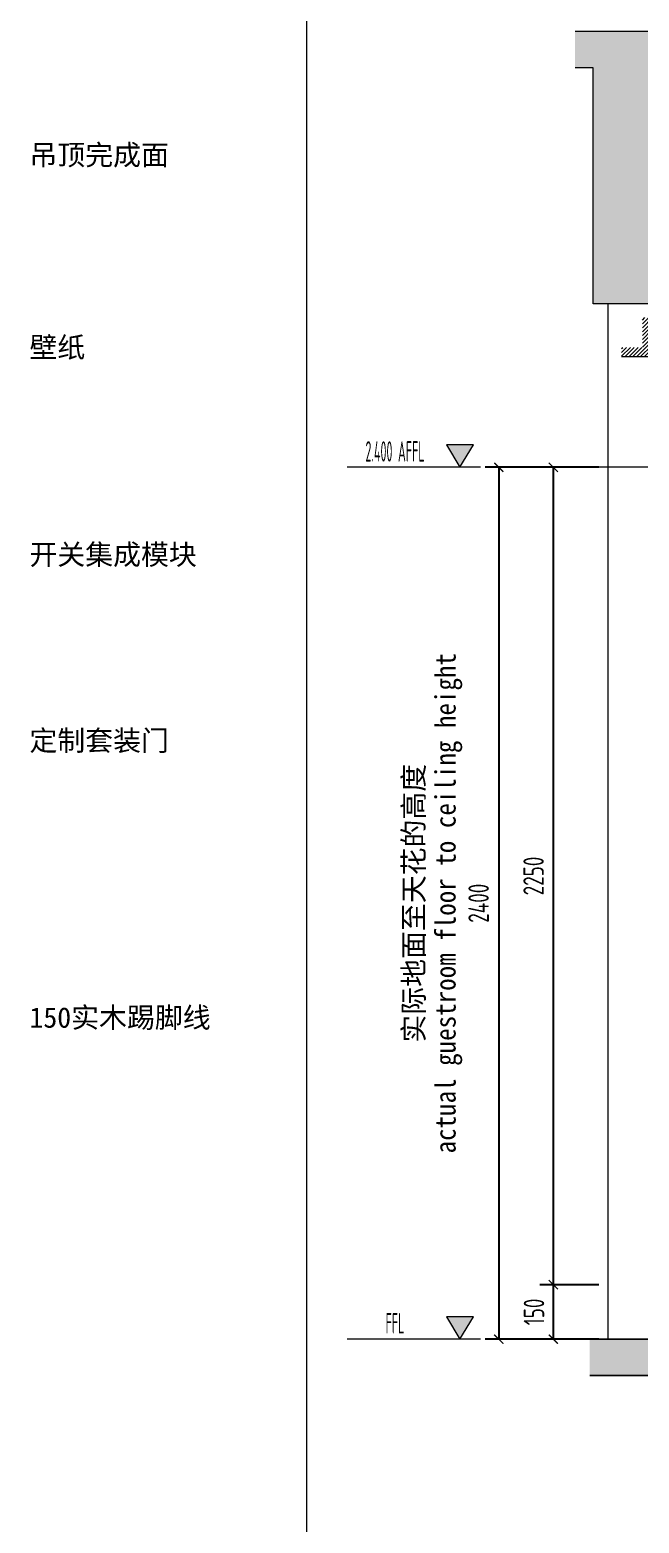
# Model space of a CAD drawing. Header units: millimetres. Extents: x 3162 to 221128, y -144913 to 11496.
# Drawn here: x 174537 to 176213, y -43951 to -39840 of the extents above; entities that cross this region are included whole.
import ezdxf
from ezdxf.enums import TextEntityAlignment as Align
from ezdxf.xclip import XClip

# ---------------------------------------------------------------- set-up
doc = ezdxf.new("R2010")
doc.units = ezdxf.units.MM
doc.header["$LTSCALE"] = 10
doc.header["$XCLIPFRAME"] = 2
doc.linetypes.add('CENTER', pattern=[50.8, 31.75, -6.35, 6.35, -6.35])
doc.layers.get('Defpoints').update_dxf_attribs({"color": 250})
for name, color, linetype, lineweight in [('Drawing【图框、表格】', 150, 'Continuous', 0), ('Elevation【立面图库】', 150, 'Continuous', 0), ('FC-Hatch【平面填充】', 250, 'Continuous', 0), ('FF-Text【平面文字】', 2, 'Continuous', 0), ('FF-【活动成品家具】', 51, 'Continuous', 0), ('RC-dimensions', 44, 'Continuous', 0), ('RC-Modelling【天花造型】', 30, 'Continuous', 0), ('Wall【立面墙】', 252, 'Continuous', 0)]:
    doc.layers.add(name, color=color, linetype=linetype, lineweight=lineweight)
doc.layers.add('WALL_NEW【新建墙体】', color=4, linetype='Continuous')
doc.styles.add('宋体', font='', dxfattribs={"width": 0.8})
doc.styles.add('尺寸标注', font='ARCHS.SHX', dxfattribs={"width": 0.8})
doc.styles.add('文字', font='')
doc.styles.add('标高', font='ARCHS.SHX', dxfattribs={"width": 0.5})
doc.styles.get('宋体').set_extended_font_data('SimSun')
doc.styles.get('文字').set_extended_font_data('SimSun')
doc.dimstyles.new('海龙1：25', dxfattribs={"dimscale": 25, "dimtxt": 2.25, "dimasz": 1, "dimexe": 1.5, "dimexo": 1, "dimgap": 1, "dimtad": 1, "dimdec": 0, "dimrnd": 5, "dimdsep": 46, "dimtxsty": '尺寸标注', "dimblk": 'ARCHTICK', "dimblk1": 'ARCHTICK', "dimblk2": 'ARCHTICK', "dimcen": 1, "dimclrd": 44, "dimclre": 44, "dimclrt": 2, "dimadec": 0, "dimazin": 0, "dimtfac": 1, "dimtdec": 0, "dimtix": 1, "dimtmove": 2, "dimatfit": 3, "dimldrblk": 'hl_arrow2', "dimfxl": 5, "dimfxlon": 1, "dimarcsym": 0})
pattern_1 = [(225, (109957.39, -399.786), (35.35534, -35.35534), []), (230, (109957.39, -399.786), (-71.72602, 6.27522), [7.5, -82.5]), (175, (109957.39, -399.786), (13.87511, -75.21923), [6, -66]), (280.4514, (109951.41, -399.26), (-57.85092, -68.94393), [6.374, -70.1142]), (226.1842, (109957.39, -419.79), (-106.72409, 16.55189), [11.25, -123.75]), (276.6356, (109948.5, -418.41), (-93.46626, -97.41178), [9.56105, -105.1713]), (171.1842, (109957.39, -419.79), (-93.46618, -97.41189), [9, -99]), (201, (109947.39, -414.786), (-59.690703, 40.261893), [7.5, -82.5]), (146, (109947.39, -414.786), (-24.33156, -72.515006), [6, -66]), (251.4514, (109942.416, -411.43), (-84.022234, -32.25304), [6.374, -70.1142]), (217.5, (109957.39, -399.786), (-1.2159855, -33.289385), [0.5, -65.2, 0.5, -67, 0.5, -66.25]), (187.5, (109957.39, -399.786), (-26.306954, -39.441171), [0.5, -38.2, 0.5, -63.7, 0.5, -25.25]), (147.5, (109979.69, -399.786), (-53.382244, 2.255487), [0.5, -25, 0.5, -78, 0.5, -103.5]), (137.5, (109989.69, -399.786), (-58.318617, -10.010498), [0.5, -32.5, 0.5, -51.8, 0.5, -73.5])]

# ---------------------------------------------------------------- blocks, each defined once
blk = doc.blocks.new('_ArchTick')
at = {"color": 2, "linetype": 'ByBlock', "const_width": 0.15}
blk.add_lwpolyline([(-0.5, -0.5), (0.5, 0.5)], dxfattribs=at)
blk = doc.blocks.new('*D516')
at = {"layer": 'Defpoints', "color": 0, "transparency": 16777216}
for p in [(176127.1, -41044.4), (175977.1, -43294.4), (176127.1, -43294.4)]:
    blk.add_point(p, dxfattribs=at)
at = {"layer": 'RC-dimensions', "color": 44, "lineweight": -2, "transparency": 16777216}
for p, q in [((176102.1, -41044.4), (175939.6, -41044.4)), ((175977.1, -41044.4), (175977.1, -43294.4)), ((176102.1, -43294.4), (175939.6, -43294.4))]:
    blk.add_line(p, q, dxfattribs=at)
at = {"layer": 'RC-dimensions', "color": 44, "lineweight": -2, "transparency": 16777216, "xscale": 25, "yscale": 25, "zscale": 25}
for p, rotation in [((175977.1, -41044.4), 90), ((175977.1, -43294.4), 270)]:
    blk.add_blockref('_ArchTick', p, dxfattribs=dict(at, rotation=rotation))
at = {"layer": 'RC-dimensions', "color": 2, "transparency": 16777216, "insert": (175922.8, -42169.4), "char_height": 56.25, "attachment_point": 5, "rotation": 90, "style": '尺寸标注'}
blk.add_mtext('2250', dxfattribs=at)
blk = doc.blocks.new('hl_arrow2')
at = {"color": 2}
blk.add_line((-0.22, 0), (-1, 0), dxfattribs=at)
blk.add_lwpolyline([(-0.22, 0), (-0.86, -0.69), (-0.65, -0.86), (0, 0), (-0.65, 0.86), (-0.86, 0.69)], close=True, dxfattribs=at)
for points in [[(-0.86, 0.69), (-0.65, 0.86), (-0.22, 0), (0, 0)], [(-0.86, -0.69), (-0.65, -0.86), (-0.22, 0), (0, 0)]]:
    blk.add_solid(points, dxfattribs=at)
blk = doc.blocks.new('*D517')
at = {"layer": 'Defpoints', "color": 0, "transparency": 16777216}
for p in [(176127.1, -43294.4), (175977.1, -43444.4), (176127.1, -43444.4)]:
    blk.add_point(p, dxfattribs=at)
at = {"layer": 'RC-dimensions', "color": 44, "lineweight": -2, "transparency": 16777216}
for p, q in [((176102.1, -43294.4), (175939.6, -43294.4)), ((175977.1, -43294.4), (175977.1, -43444.4)), ((176102.1, -43444.4), (175939.6, -43444.4))]:
    blk.add_line(p, q, dxfattribs=at)
at = {"layer": 'RC-dimensions', "color": 44, "lineweight": -2, "transparency": 16777216, "xscale": 25, "yscale": 25, "zscale": 25}
for p, rotation in [((175977.1, -43294.4), 90), ((175977.1, -43444.4), 270)]:
    blk.add_blockref('_ArchTick', p, dxfattribs=dict(at, rotation=rotation))
at = {"layer": 'RC-dimensions', "color": 2, "transparency": 16777216, "insert": (175923.9, -43369.4), "char_height": 56.25, "attachment_point": 5, "rotation": 90, "style": '尺寸标注'}
blk.add_mtext('150', dxfattribs=at)
blk = doc.blocks.new('*D518')
at = {"layer": 'Defpoints', "color": 0, "transparency": 16777216}
for p in [(176127.1, -41044.4), (175827.1, -43444.4), (176127.1, -43444.4)]:
    blk.add_point(p, dxfattribs=at)
at = {"layer": 'RC-dimensions', "color": 44, "lineweight": -2, "transparency": 16777216}
for p, q in [((175952.1, -41044.4), (175789.6, -41044.4)), ((175827.1, -41044.4), (175827.1, -43444.4)), ((175952.1, -43444.4), (175789.6, -43444.4))]:
    blk.add_line(p, q, dxfattribs=at)
at = {"layer": 'RC-dimensions', "color": 44, "lineweight": -2, "transparency": 16777216, "xscale": 25, "yscale": 25, "zscale": 25}
for p, rotation in [((175827.1, -41044.4), 90), ((175827.1, -43444.4), 270)]:
    blk.add_blockref('_ArchTick', p, dxfattribs=dict(at, rotation=rotation))
at = {"layer": 'RC-dimensions', "color": 2, "transparency": 16777216, "insert": (175771.6, -42244.4), "char_height": 56.25, "attachment_point": 5, "rotation": 90, "style": '尺寸标注'}
blk.add_mtext('2400', dxfattribs=at)
blk = doc.blocks.new('海龍_立面标识')
at = {"style": '宋体', "width": 0.9, "flags": 8}
blk.add_attdef('FLOOR_HEIGHT', text='', height=2.25, rotation=90, dxfattribs=at).set_placement((0, 0), align=Align.CENTER)
at = {"style": '宋体', "flags": 8}
blk.add_attdef('HEIGHT', text='', height=2.25, rotation=90, dxfattribs=at).set_placement((-3.5, 0), align=Align.CENTER)
blk = doc.blocks.new('hl_Elevation-A2')
blk.add_hatch(color=150).paths.add_polyline_path([(3.74, 2.47), (2.27, 0), (0.8, 2.47)])
at = {"color": 150}
blk.add_line((0, 0), (14.67, 0), dxfattribs=at)
blk.add_lwpolyline([(3.74, 2.47), (2.27, 0), (0.8, 2.47)], close=True, dxfattribs=at)
at = {"color": 2, "style": '标高', "width": 0.8, "flags": 8}
blk.add_attdef('HEIGHT', text='', height=2.25, dxfattribs=at).set_placement((9.42, 1.75), align=Align.MIDDLE_CENTER)
blk = doc.blocks.new('1500平10100181')
at = {"ltscale": 300}
for p, q in [((-1270.6, 991.6), (-770.6, 991.6)), ((-1270.6, 491.6), (-1270.6, 991.6)), ((-770.6, 991.6), (-770.6, 491.6)), ((-749, 1000), (603.1, 1000)), ((-749, 1000), (-749, 374.1)), ((603.1, 1000), (603.1, 320.9)), ((603.1, 1000), (603.1, 345.9)), ((-770.6, 491.6), (-1270.6, 491.6)), ((-1270.6, 491.6), (-770.6, 491.6)), ((-749, 374.1), (-775.9, 311.5)), ((-775.9, 311.5), (-740.1, 257.9)), ((-749, 271.3), (-749, -1000)), ((638.5, 243.1), (606, 239.9)), ((606, 239.9), (606, -999.7)), ((-749, -1000), (603.1, -1000)), ((603.1, -1000), (-749, -1000))]:
    blk.add_line(p, q, dxfattribs=at)
at = {"color": 8}
for p, q in [((-770.6, 491.6), (-770.6, 991.6)), ((-1020.6, 966.9), (-1020.6, 516.3)), ((-749, 958.2), (603.1, 958.2)), ((-570, 910.6), (-278, 946.4)), ((-278, 946.4), (-137.7, 883.8)), ((77.1, 928.5), (369.1, 964.2)), ((369.1, 964.2), (517.3, 901.6)), ((-686.4, 883.8), (-686.4, 919.5)), ((-686.4, 919.5), (-614.8, 874.8)), ((-686.4, 919.5), (-570, 910.6)), ((-137.7, 883.8), (-75, 910.6)), ((-75, 910.6), (-119.8, 740.7)), ((-39.2, 937.4), (32.4, 892.7)), ((-39.2, 937.4), (77.1, 928.5)), ((-39.2, 901.6), (-39.2, 937.4)), ((517.3, 901.6), (580, 928.5)), ((580, 928.5), (535.2, 758.6)), ((-668.5, 669.2), (-686.4, 883.8)), ((-21.3, 687.1), (-39.2, 901.6)), ((-1254.7, 741.6), (-786.5, 741.6)), ((-119.8, 740.7), (-92.9, 544)), ((535.2, 758.6), (562.1, 561.9)), ((-704.3, 535), (-668.5, 669.2)), ((-57.5, 551.6), (-21.3, 687.1)), ((-605.8, 587.2), (-703.4, 538.5)), ((16.7, 588.7), (-72.8, 544)), ((-632.7, 544), (-704.3, 535)), ((-516.3, 544), (-632.7, 544)), ((-155.6, 552.9), (-516.3, 544)), ((-92.9, 544), (-155.6, 552.9)), ((14.5, 561.9), (-93.5, 548.4)), ((130.8, 561.9), (14.5, 561.9)), ((560.7, 572.1), (130.8, 561.9)), ((486.3, 572.7), (485.7, 570.5)), ((562.1, 561.9), (486.3, 572.7)), ((-749, 383), (606.9, 508.2)), ((606.9, 508.2), (-48.2, 365.2)), ((-740.1, 257.9), (172.2, 347.3)), ((378.1, 329.4), (615.8, 320.5)), ((603.1, 345.9), (603.1, 320.9)), ((603.1, 320.9), (616.4, 320.9)), ((616.4, 320.9), (638.5, 243.1)), ((633.7, 248.9), (-740.1, 168.4)), ((-740.1, 168.4), (-360.8, 213.2)), ((229.7, -1000), (229.7, 227.8)), ((250.5, -1000), (250.5, 228.9)), ((274.6, -1000), (274.6, 230.2)), ((295.4, -1000), (295.4, 231.3)), ((319.4, -1000), (319.4, 232.6)), ((-320.9, -1000), (-320.9, 186.7)), ((-300.1, -1000), (-300.1, 187.8)), ((-276, -1000), (-276, 189)), ((-255.2, -1000), (-255.2, 190.1)), ((-231.2, -1000), (-231.2, 191.4)), ((-749, -526.3), (603.1, -526.3)), ((-749, -547.1), (603.1, -547.1)), ((-749, -571.3), (603.1, -571.3)), ((-749, -592.1), (603.1, -592.1)), ((-749, -616), (603.1, -616))]:
    blk.add_line(p, q, dxfattribs=at)
for radius in [175, 72.2]:
    blk.add_circle((-1020.6, 741.6), radius, dxfattribs=at)
blk = doc.blocks.new('海龙_05140578')
at = {"layer": 'WALL_NEW【新建墙体】'}
h = blk.add_hatch(dxfattribs=at)
h.set_pattern_fill('ANSI31', color=8, scale=20, style=0)
h.set_pattern_definition([(45, (-3175, 1275), (-44.9013, 44.9013), [])])
h.paths.add_polyline_path([(-3095, 1875), (-3175, 1875), (-3175, 1275), (-3095, 1275)])
h.paths.add_polyline_path([(-3095, -1275), (-3175, -1275), (-3175, -1875), (-3095, -1875)])
h.paths.add_polyline_path([(1355, 125), (1175, 125), (1175, -335), (1295, -335), (1295, 5), (1355, 5)])
h.paths.add_polyline_path([(1295, 1875), (1175, 1875), (1175, 1275), (1295, 1275)])
h.paths.add_polyline_path([(1295, -1575), (1175, -1575), (1175, -1875), (1295, -1875)])
h.paths.add_polyline_path([(3375, 325), (3135, 325), (3135, 125), (2157.1, 125), (2157.1, 5), (3375, 5)])
h.paths.add_polyline_path([(2320, 1875), (2200, 1875), (2200, 1275), (2320, 1275)])
at = {"layer": 'FF-【活动成品家具】', "xscale": -1, "rotation": 180}
blk.add_blockref('1500平10100181', (60.6, -875), dxfattribs=at)
blk = doc.blocks.new('海龙工具_转折面')
h = blk.add_hatch()
h.set_pattern_fill('ANSI31', color=250, scale=2.4, style=0)
h.set_pattern_definition([(45, (1787.70625, 231.982), (-0.212132034, 0.212132034), [])])
h.paths.add_polyline_path([(0, 9.29), (3.29, 9.29), (3.29, 10.29), (-1, 10.29), (-1, 7), (-3.29, 7), (-3.29, 6), (0, 6)])
at = {"color": 8, "linetype": 'CENTER', "ltscale": 100}
blk.add_line((0, 6), (0, -32), dxfattribs=at)
at = {"color": 8}
blk.add_lwpolyline([(-3.29, 6), (0, 6), (0, 9.29), (3.29, 9.29)], dxfattribs=at)

msp = doc.modelspace()

# ---------------------------------------------------------------- hatches: boundary and pattern name
at = {"layer": 'FC-Hatch【平面填充】'}
h = msp.add_hatch(dxfattribs=at)
h.set_pattern_fill('钢筋混凝土', color=256, scale=50, angle=180, style=0, pattern_type=2)
h.set_pattern_definition(pattern_1)
h.paths.add_polyline_path([(176037.1, -39844.4), (178297, -39844.4), (178297, -39944.4), (178247, -39944.4), (178247, -40594.4), (177997, -40594.4), (177997, -39944.4), (176287.1, -39944.4), (176287.1, -40594.4), (176087.1, -40594.4), (176087.1, -39944.4), (176037.1, -39944.4)])
h = msp.add_hatch(dxfattribs=at)
h.set_pattern_fill('钢筋混凝土', color=256, scale=50, angle=180, style=0, pattern_type=2)
h.set_pattern_definition(pattern_1)
h.paths.add_polyline_path([(176077.1, -43544.4), (176077.1, -43444.4), (178297, -43444.4), (178297, -43544.4)])

# ---------------------------------------------------------------- linework, layer by layer
at = {"layer": 'Drawing【图框、表格】'}
msp.add_line((175298.9, -48933.7), (175298.9, -27976.7), dxfattribs=at)
at = {"layer": 'RC-Modelling【天花造型】'}
msp.add_lwpolyline([(177997, -40844.4), (177697, -40844.4), (177697, -41024.4), (177777, -41024.4), (177777, -40984.4), (177797, -40984.4), (177797, -41044.4), (176037, -41044.4)], dxfattribs=at)
at = {"layer": 'Wall【立面墙】'}
msp.add_line((178297, -39844.4), (176037.1, -39844.4), dxfattribs=at)
msp.add_lwpolyline([(178297, -39944.4), (178247, -39944.4), (178247, -40594.4), (177997, -40594.4), (177997, -39944.4), (176287.1, -39944.4), (176287.1, -40594.4), (176087.1, -40594.4), (176087.1, -39944.4), (176037.1, -39944.4)], dxfattribs=at)
for points in [[(176247.1, -43444.4), (176247.1, -40594.4), (176127.1, -40594.4), (176127.1, -43444.4)], [(176077.1, -43444.4), (176077.1, -43444.4), (178297, -43444.4), (178297, -43444.4)], [(176077.1, -43544.4), (176077.1, -43544.4), (178297, -43544.4), (178297, -43544.4)]]:
    msp.add_lwpolyline(points, close=True, dxfattribs=at)

# ---------------------------------------------------------------- block references
at = {"layer": 'Elevation【立面图库】'}
ref = msp.add_blockref('hl_Elevation-A2', (175777.1, -41044.4), dxfattribs=dict(at, xscale=-25, yscale=25, zscale=25))
ref.add_attrib('HEIGHT', '2.400 AFFL', dxfattribs={"layer": '0', "color": 2, "height": 56.25, "style": '标高', "width": 0.5}).set_placement((175541.6, -41000.6), align=Align.MIDDLE_CENTER)
ref = msp.add_blockref('hl_Elevation-A2', (175777.1, -43444.4), dxfattribs=dict(at, xscale=-25, yscale=25, zscale=25))
ref.add_attrib('HEIGHT', 'FFL', dxfattribs={"layer": '0', "color": 2, "height": 56.25, "style": '标高', "width": 0.5}).set_placement((175541.6, -43400.6), align=Align.MIDDLE_CENTER)
at = {"layer": 'FF-Text【平面文字】'}
ref = msp.add_blockref('海龍_立面标识', (175708.3, -42244.4), dxfattribs=dict(at, xscale=25, yscale=25, zscale=25))
ref.add_attrib('FLOOR_HEIGHT', 'actual guestroom floor to ceiling height', dxfattribs={"layer": '0', "height": 56.25, "rotation": 90, "style": '宋体', "width": 0.9}).set_placement((175708.3, -42244.4), align=Align.CENTER)
ref.add_attrib('HEIGHT', '实际地面至天花的高度', dxfattribs={"layer": '0', "height": 56.25, "rotation": 90, "style": '宋体'}).set_placement((175620.8, -42244.4), align=Align.CENTER)
at = {"layer": 'RC-Modelling【天花造型】', "xscale": 25, "yscale": 25, "zscale": 25}
msp.add_blockref('海龙工具_转折面', (176247.1, -40889.6), dxfattribs=at)
at = {"layer": 'WALL_NEW【新建墙体】'}
ref = msp.add_blockref('海龙_05140578', (174783.6, -45121.1), dxfattribs=dict(at, rotation=180))
XClip(ref).set_block_clipping_path([(545.0001058371, -624.9550844621), (3885.0000058371, 875.0449155379)])
ref = msp.add_blockref('海龙_05140578', (176122, -43951.2), dxfattribs=dict(at, rotation=270))
XClip(ref).set_block_clipping_path([(545.0001058371, -624.9550844621), (2045.0001058371, 2625.0000155379)])

# ---------------------------------------------------------------- texts
at = {"layer": 'FF-Text【平面文字】', "char_height": 56.25, "attachment_point": 1, "style": '文字'}
for s, insert in [('吊顶完成面', (174536, -40156.3)), ('壁纸', (174536, -40685.9)), ('开关集成模块', (174536, -41256.3)), ('定制套装门', (174536, -41768.4)), ('150实木踢脚线', (174536, -42530.8))]:
    msp.add_mtext(s, dxfattribs=dict(at, insert=insert))

# ---------------------------------------------------------------- dimensions: what is measured, and where the dimension line sits
at = {"layer": 'RC-dimensions'}
for base, p1, p2, picture, middle in [((175827.1, -43444.4), (176127.1, -41044.4), (176127.1, -43444.4), '*D518', (175771.6, -42244.4)), ((175977.1, -43294.4), (176127.1, -41044.4), (176127.1, -43294.4), '*D516', (175922.8, -42169.4)), ((175977.1, -43444.4), (176127.1, -43294.4), (176127.1, -43444.4), '*D517', (175923.9, -43369.4))]:
    dim = msp.add_linear_dim(base=base, p1=p1, p2=p2, angle=270, dimstyle='海龙1：25', override={"dimscale": 25, "dimtxsty": '尺寸标注', "dimblk1": 'ArchTick', "dimblk2": 'ArchTick', "dimsah": 1, "dimclrt": 2}, dxfattribs=at)
    dim.commit()
    dim.dimension.update_dxf_attribs({"geometry": picture, "text_midpoint": middle})

doc.saveas('drawing.dxf')
